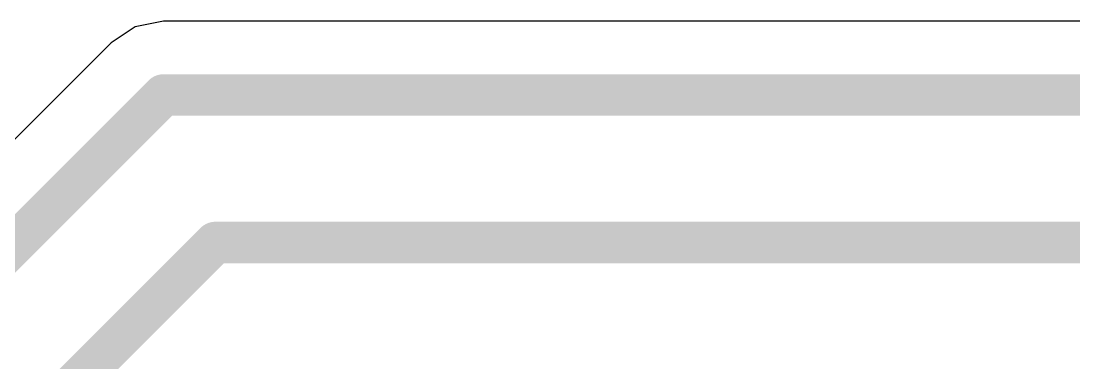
# Model space of a CAD drawing. Header units: inches. Extents: x 0 to 5032, y 0 to 5323.
# Drawn here: x 73.09 to 78.26, y 94.42 to 96.1 of the extents above; entities that cross this region are included whole.
import ezdxf

# ---------------------------------------------------------------- set-up
doc = ezdxf.new("R2010")
doc.units = ezdxf.units.IN
doc.layers.add('Bottom Layer', color=5, linetype='Continuous')

msp = doc.modelspace()

# ---------------------------------------------------------------- linework, layer by layer
at = {"layer": 'Bottom Layer'}
for p, q in [((73.79, 96.098), (73.6513, 96.0704)), ((79.7143, 96.098), (73.79, 96.098)), ((73.6513, 96.0704), (73.5336, 95.9918)), ((73.5336, 95.9918), (72.4681, 94.9263)), ((73.5336, 95.9918), (73.5336, 95.9918))]:
    msp.add_line(p, q, dxfattribs=at)
for points in [[(72.7245, 94.6699, 0.2032, 0.2032, 0), (73.79, 95.7354, 0.2032, 0.2032, 0)], [(73.79, 95.7354, 0.2032, 0.2032, 0), (80.137, 95.7354, 0.2032, 0.2032, 0)], [(73.265, 94.2323, 0.2032, 0.2032, 0), (74.0447, 95.0119, 0.2032, 0.2032, 0)], [(74.0447, 95.0119, 0.2032, 0.2032, 0), (81.432, 95.0119, 0.2032, 0.2032, 0)]]:
    msp.add_lwpolyline(points, format="xyseb", dxfattribs=at)
for points in [[(73.7392, 95.7354, 0.1016, 0.1016, 1), (73.8408, 95.7354, 0.1016, 0.1016, 1)], [(73.7392, 95.7354, 0.1016, 0.1016, 1), (73.8408, 95.7354, 0.1016, 0.1016, 1)], [(73.9939, 95.0119, 0.1016, 0.1016, 1), (74.0955, 95.0119, 0.1016, 0.1016, 1)], [(73.9939, 95.0119, 0.1016, 0.1016, 1), (74.0955, 95.0119, 0.1016, 0.1016, 1)]]:
    msp.add_lwpolyline(points, format="xyseb", close=True, dxfattribs=at)

doc.saveas('drawing.dxf')
